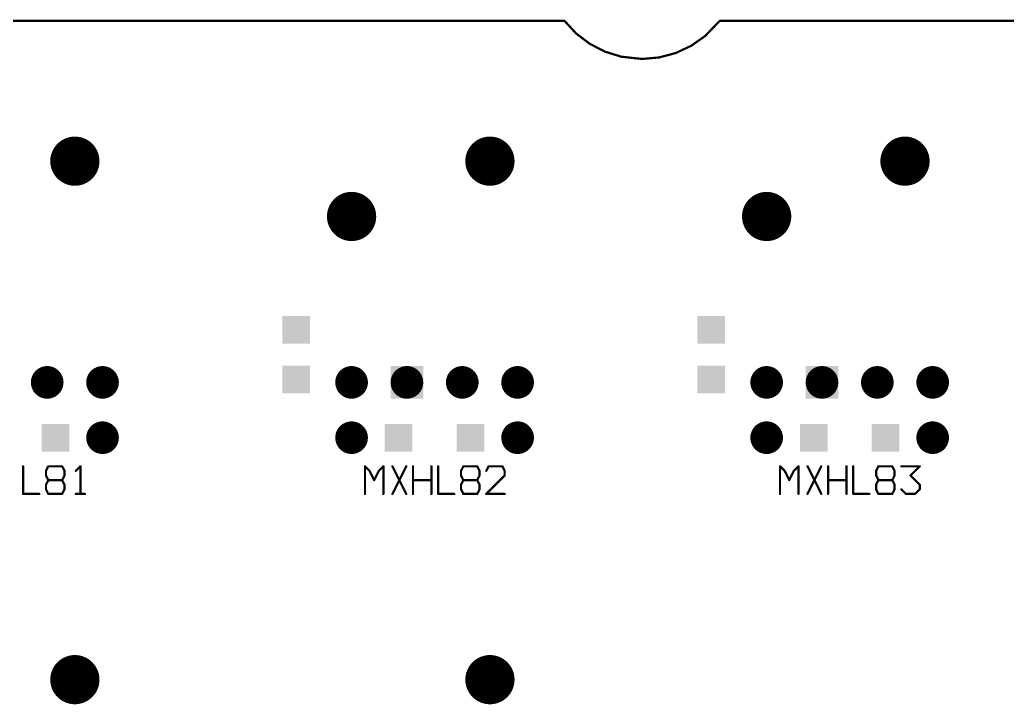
# Model space of a CAD drawing. Header units: millimetres. Extents: x 451 to 799, y 260 to 388.
# Drawn here: x 670.16 to 715.48, y 351.12 to 382.56 of the extents above; entities that cross this region are included whole.
import ezdxf

# ---------------------------------------------------------------- set-up
doc = ezdxf.new("R2010")
doc.units = ezdxf.units.MM
for name, color, linetype in [('3_A_', 4, 'Continuous'), ('4_A_', 54, 'Continuous'), ('5_A_', 7, 'Continuous'), ('8_A_', 3, 'Continuous')]:
    doc.layers.add(name, color=color, linetype=linetype)

# ---------------------------------------------------------------- blocks, each defined once
blk = doc.blocks.new('D24ROUND1_4986X1_4986')
blk.add_lwpolyline([(0.37465, 0, 0.7493, 0.7493, 1), (-0.37465, 0, 0.7493, 0.7493, 1), (0.37465, 0, 0.7493, 0.7493, 0)], format="xyseb")
blk = doc.blocks.new('D25ROUND2_2606X2_2606')
blk.add_lwpolyline([(0.56515, 0, 1.1303, 1.1303, 1), (-0.56515, 0, 1.1303, 1.1303, 1), (0.56515, 0, 1.1303, 1.1303, 0)], format="xyseb")
blk = doc.blocks.new('D16SQUARE1_27X1_27')
blk.add_solid([(-0.635, -0.635), (0.635, -0.635), (-0.635, 0.635), (0.635, 0.635)])
blk = doc.blocks.new('D41SQUARE1_4986X1_4986')
blk.add_solid([(-0.7493, -0.7493), (0.7493, -0.7493), (-0.7493, 0.7493), (0.7493, 0.7493)])

msp = doc.modelspace()

# ---------------------------------------------------------------- linework, layer by layer
at = {"layer": '5_A_'}
for points in [[(670.315, 360.784, 0.102, 0.102, 0), (670.315, 362.054, 0.102, 0.102, 0)], [(671.471, 362.054, 0.102, 0.102, 0), (671.364, 361.843, 0.102, 0.102, 0)], [(671.364, 361.843, 0.102, 0.102, 0), (671.364, 361.633, 0.102, 0.102, 0)], [(671.364, 361.633, 0.102, 0.102, 0), (671.471, 361.419, 0.102, 0.102, 0)], [(672.106, 362.054, 0.102, 0.102, 0), (671.471, 362.054, 0.102, 0.102, 0)], [(672.213, 361.843, 0.102, 0.102, 0), (672.106, 362.054, 0.102, 0.102, 0)], [(672.106, 361.419, 0.102, 0.102, 0), (672.213, 361.633, 0.102, 0.102, 0)], [(672.213, 361.633, 0.102, 0.102, 0), (672.213, 361.843, 0.102, 0.102, 0)], [(672.944, 362.054, 0.102, 0.102, 0), (672.733, 361.843, 0.102, 0.102, 0)], [(672.944, 360.784, 0.102, 0.102, 0), (672.944, 362.054, 0.102, 0.102, 0)], [(686.216, 361.843, 0.102, 0.102, 0), (686.005, 362.054, 0.102, 0.102, 0)], [(686.005, 362.054, 0.102, 0.102, 0), (686.005, 360.784, 0.102, 0.102, 0)], [(686.426, 361.419, 0.102, 0.102, 0), (686.216, 361.843, 0.102, 0.102, 0)], [(686.64, 361.843, 0.102, 0.102, 0), (686.426, 361.419, 0.102, 0.102, 0)], [(686.851, 362.054, 0.102, 0.102, 0), (686.64, 361.843, 0.102, 0.102, 0)], [(686.851, 360.784, 0.102, 0.102, 0), (686.851, 362.054, 0.102, 0.102, 0)], [(687.9, 360.784, 0.102, 0.102, 0), (687.265, 362.054, 0.102, 0.102, 0)], [(687.9, 362.054, 0.102, 0.102, 0), (687.265, 360.784, 0.102, 0.102, 0)], [(688.21, 360.784, 0.102, 0.102, 0), (688.21, 362.054, 0.102, 0.102, 0)], [(689.055, 360.784, 0.102, 0.102, 0), (689.055, 362.054, 0.102, 0.102, 0)], [(689.365, 360.784, 0.102, 0.102, 0), (689.365, 362.054, 0.102, 0.102, 0)], [(690.521, 362.054, 0.102, 0.102, 0), (690.414, 361.843, 0.102, 0.102, 0)], [(690.414, 361.843, 0.102, 0.102, 0), (690.414, 361.633, 0.102, 0.102, 0)], [(690.414, 361.633, 0.102, 0.102, 0), (690.521, 361.419, 0.102, 0.102, 0)], [(691.156, 362.054, 0.102, 0.102, 0), (690.521, 362.054, 0.102, 0.102, 0)], [(691.263, 361.843, 0.102, 0.102, 0), (691.156, 362.054, 0.102, 0.102, 0)], [(691.156, 361.419, 0.102, 0.102, 0), (691.263, 361.633, 0.102, 0.102, 0)], [(691.263, 361.633, 0.102, 0.102, 0), (691.263, 361.843, 0.102, 0.102, 0)], [(691.677, 362.054, 0.102, 0.102, 0), (691.57, 361.843, 0.102, 0.102, 0)], [(691.57, 360.784, 0.102, 0.102, 0), (692.418, 361.633, 0.102, 0.102, 0)], [(692.312, 362.054, 0.102, 0.102, 0), (691.677, 362.054, 0.102, 0.102, 0)], [(692.418, 361.843, 0.102, 0.102, 0), (692.312, 362.054, 0.102, 0.102, 0)], [(692.418, 361.633, 0.102, 0.102, 0), (692.418, 361.843, 0.102, 0.102, 0)], [(705.266, 361.843, 0.102, 0.102, 0), (705.055, 362.054, 0.102, 0.102, 0)], [(705.055, 362.054, 0.102, 0.102, 0), (705.055, 360.784, 0.102, 0.102, 0)], [(705.476, 361.419, 0.102, 0.102, 0), (705.266, 361.843, 0.102, 0.102, 0)], [(705.69, 361.843, 0.102, 0.102, 0), (705.476, 361.419, 0.102, 0.102, 0)], [(705.901, 362.054, 0.102, 0.102, 0), (705.69, 361.843, 0.102, 0.102, 0)], [(705.901, 360.784, 0.102, 0.102, 0), (705.901, 362.054, 0.102, 0.102, 0)], [(706.95, 360.784, 0.102, 0.102, 0), (706.315, 362.054, 0.102, 0.102, 0)], [(706.95, 362.054, 0.102, 0.102, 0), (706.315, 360.784, 0.102, 0.102, 0)], [(707.26, 360.784, 0.102, 0.102, 0), (707.26, 362.054, 0.102, 0.102, 0)], [(708.105, 360.784, 0.102, 0.102, 0), (708.105, 362.054, 0.102, 0.102, 0)], [(708.415, 360.784, 0.102, 0.102, 0), (708.415, 362.054, 0.102, 0.102, 0)], [(709.571, 362.054, 0.102, 0.102, 0), (709.464, 361.843, 0.102, 0.102, 0)], [(709.464, 361.843, 0.102, 0.102, 0), (709.464, 361.633, 0.102, 0.102, 0)], [(709.464, 361.633, 0.102, 0.102, 0), (709.571, 361.419, 0.102, 0.102, 0)], [(710.206, 362.054, 0.102, 0.102, 0), (709.571, 362.054, 0.102, 0.102, 0)], [(710.313, 361.843, 0.102, 0.102, 0), (710.206, 362.054, 0.102, 0.102, 0)], [(710.206, 361.419, 0.102, 0.102, 0), (710.313, 361.633, 0.102, 0.102, 0)], [(710.313, 361.633, 0.102, 0.102, 0), (710.313, 361.843, 0.102, 0.102, 0)], [(711.468, 362.054, 0.102, 0.102, 0), (710.62, 362.054, 0.102, 0.102, 0)], [(711.044, 361.633, 0.102, 0.102, 0), (711.468, 362.054, 0.102, 0.102, 0)], [(711.468, 361.208, 0.102, 0.102, 0), (711.044, 361.633, 0.102, 0.102, 0)], [(671.364, 361.208, 0.102, 0.102, 0), (671.471, 361.419, 0.102, 0.102, 0)], [(671.364, 360.998, 0.102, 0.102, 0), (671.364, 361.208, 0.102, 0.102, 0)], [(671.471, 361.419, 0.102, 0.102, 0), (672.106, 361.419, 0.102, 0.102, 0)], [(672.106, 361.419, 0.102, 0.102, 0), (672.213, 361.208, 0.102, 0.102, 0)], [(672.213, 361.208, 0.102, 0.102, 0), (672.213, 360.998, 0.102, 0.102, 0)], [(689.055, 361.419, 0.102, 0.102, 0), (688.21, 361.419, 0.102, 0.102, 0)], [(690.414, 361.208, 0.102, 0.102, 0), (690.521, 361.419, 0.102, 0.102, 0)], [(690.414, 360.998, 0.102, 0.102, 0), (690.414, 361.208, 0.102, 0.102, 0)], [(690.521, 361.419, 0.102, 0.102, 0), (691.156, 361.419, 0.102, 0.102, 0)], [(691.156, 361.419, 0.102, 0.102, 0), (691.263, 361.208, 0.102, 0.102, 0)], [(691.263, 361.208, 0.102, 0.102, 0), (691.263, 360.998, 0.102, 0.102, 0)], [(708.105, 361.419, 0.102, 0.102, 0), (707.26, 361.419, 0.102, 0.102, 0)], [(709.464, 361.208, 0.102, 0.102, 0), (709.571, 361.419, 0.102, 0.102, 0)], [(709.464, 360.998, 0.102, 0.102, 0), (709.464, 361.208, 0.102, 0.102, 0)], [(709.571, 361.419, 0.102, 0.102, 0), (710.206, 361.419, 0.102, 0.102, 0)], [(710.206, 361.419, 0.102, 0.102, 0), (710.313, 361.208, 0.102, 0.102, 0)], [(710.313, 361.208, 0.102, 0.102, 0), (710.313, 360.998, 0.102, 0.102, 0)], [(711.468, 360.998, 0.102, 0.102, 0), (711.468, 361.208, 0.102, 0.102, 0)], [(671.057, 360.784, 0.102, 0.102, 0), (670.315, 360.784, 0.102, 0.102, 0)], [(671.471, 360.784, 0.102, 0.102, 0), (671.364, 360.998, 0.102, 0.102, 0)], [(672.106, 360.784, 0.102, 0.102, 0), (671.471, 360.784, 0.102, 0.102, 0)], [(672.213, 360.998, 0.102, 0.102, 0), (672.106, 360.784, 0.102, 0.102, 0)], [(673.155, 360.784, 0.102, 0.102, 0), (672.733, 360.784, 0.102, 0.102, 0)], [(690.107, 360.784, 0.102, 0.102, 0), (689.365, 360.784, 0.102, 0.102, 0)], [(690.521, 360.784, 0.102, 0.102, 0), (690.414, 360.998, 0.102, 0.102, 0)], [(691.156, 360.784, 0.102, 0.102, 0), (690.521, 360.784, 0.102, 0.102, 0)], [(691.263, 360.998, 0.102, 0.102, 0), (691.156, 360.784, 0.102, 0.102, 0)], [(692.418, 360.784, 0.102, 0.102, 0), (691.57, 360.784, 0.102, 0.102, 0)], [(709.157, 360.784, 0.102, 0.102, 0), (708.415, 360.784, 0.102, 0.102, 0)], [(709.571, 360.784, 0.102, 0.102, 0), (709.464, 360.998, 0.102, 0.102, 0)], [(710.206, 360.784, 0.102, 0.102, 0), (709.571, 360.784, 0.102, 0.102, 0)], [(710.313, 360.998, 0.102, 0.102, 0), (710.206, 360.784, 0.102, 0.102, 0)], [(710.62, 360.998, 0.102, 0.102, 0), (710.833, 360.784, 0.102, 0.102, 0)], [(710.833, 360.784, 0.102, 0.102, 0), (711.255, 360.784, 0.102, 0.102, 0)], [(711.255, 360.784, 0.102, 0.102, 0), (711.468, 360.998, 0.102, 0.102, 0)]]:
    msp.add_lwpolyline(points, format="xyseb", dxfattribs=at)
for points in [[(670.29, 362.054, 0.0508, 0.0508, 1), (670.341, 362.054, 0.0508, 0.0508, 1), (670.29, 362.054, 0.0508, 0.0508, 0)], [(670.29, 362.054, 0.0508, 0.0508, 1), (670.341, 362.054, 0.0508, 0.0508, 1), (670.29, 362.054, 0.0508, 0.0508, 0)], [(671.339, 361.843, 0.0508, 0.0508, 1), (671.39, 361.843, 0.0508, 0.0508, 1), (671.339, 361.843, 0.0508, 0.0508, 0)], [(671.339, 361.843, 0.0508, 0.0508, 1), (671.39, 361.843, 0.0508, 0.0508, 1), (671.339, 361.843, 0.0508, 0.0508, 0)], [(671.339, 361.843, 0.0508, 0.0508, 1), (671.39, 361.843, 0.0508, 0.0508, 1), (671.339, 361.843, 0.0508, 0.0508, 0)], [(671.339, 361.633, 0.0508, 0.0508, 1), (671.39, 361.633, 0.0508, 0.0508, 1), (671.339, 361.633, 0.0508, 0.0508, 0)], [(671.339, 361.633, 0.0508, 0.0508, 1), (671.39, 361.633, 0.0508, 0.0508, 1), (671.339, 361.633, 0.0508, 0.0508, 0)], [(671.339, 361.633, 0.0508, 0.0508, 1), (671.39, 361.633, 0.0508, 0.0508, 1), (671.339, 361.633, 0.0508, 0.0508, 0)], [(671.446, 362.054, 0.0508, 0.0508, 1), (671.496, 362.054, 0.0508, 0.0508, 1), (671.446, 362.054, 0.0508, 0.0508, 0)], [(671.446, 362.054, 0.0508, 0.0508, 1), (671.496, 362.054, 0.0508, 0.0508, 1), (671.446, 362.054, 0.0508, 0.0508, 0)], [(671.446, 362.054, 0.0508, 0.0508, 1), (671.496, 362.054, 0.0508, 0.0508, 1), (671.446, 362.054, 0.0508, 0.0508, 0)], [(672.081, 362.054, 0.0508, 0.0508, 1), (672.131, 362.054, 0.0508, 0.0508, 1), (672.081, 362.054, 0.0508, 0.0508, 0)], [(672.081, 362.054, 0.0508, 0.0508, 1), (672.131, 362.054, 0.0508, 0.0508, 1), (672.081, 362.054, 0.0508, 0.0508, 0)], [(672.081, 362.054, 0.0508, 0.0508, 1), (672.131, 362.054, 0.0508, 0.0508, 1), (672.081, 362.054, 0.0508, 0.0508, 0)], [(672.187, 361.843, 0.0508, 0.0508, 1), (672.238, 361.843, 0.0508, 0.0508, 1), (672.187, 361.843, 0.0508, 0.0508, 0)], [(672.187, 361.843, 0.0508, 0.0508, 1), (672.238, 361.843, 0.0508, 0.0508, 1), (672.187, 361.843, 0.0508, 0.0508, 0)], [(672.187, 361.843, 0.0508, 0.0508, 1), (672.238, 361.843, 0.0508, 0.0508, 1), (672.187, 361.843, 0.0508, 0.0508, 0)], [(672.187, 361.633, 0.0508, 0.0508, 1), (672.238, 361.633, 0.0508, 0.0508, 1), (672.187, 361.633, 0.0508, 0.0508, 0)], [(672.187, 361.633, 0.0508, 0.0508, 1), (672.238, 361.633, 0.0508, 0.0508, 1), (672.187, 361.633, 0.0508, 0.0508, 0)], [(672.187, 361.633, 0.0508, 0.0508, 1), (672.238, 361.633, 0.0508, 0.0508, 1), (672.187, 361.633, 0.0508, 0.0508, 0)], [(672.708, 361.843, 0.0508, 0.0508, 1), (672.759, 361.843, 0.0508, 0.0508, 1), (672.708, 361.843, 0.0508, 0.0508, 0)], [(672.708, 361.843, 0.0508, 0.0508, 1), (672.759, 361.843, 0.0508, 0.0508, 1), (672.708, 361.843, 0.0508, 0.0508, 0)], [(672.919, 362.054, 0.0508, 0.0508, 1), (672.97, 362.054, 0.0508, 0.0508, 1), (672.919, 362.054, 0.0508, 0.0508, 0)], [(672.919, 362.054, 0.0508, 0.0508, 1), (672.97, 362.054, 0.0508, 0.0508, 1), (672.919, 362.054, 0.0508, 0.0508, 0)], [(672.919, 362.054, 0.0508, 0.0508, 1), (672.97, 362.054, 0.0508, 0.0508, 1), (672.919, 362.054, 0.0508, 0.0508, 0)], [(685.979, 362.054, 0.0508, 0.0508, 1), (686.03, 362.054, 0.0508, 0.0508, 1), (685.979, 362.054, 0.0508, 0.0508, 0)], [(685.979, 362.054, 0.0508, 0.0508, 1), (686.03, 362.054, 0.0508, 0.0508, 1), (685.979, 362.054, 0.0508, 0.0508, 0)], [(685.979, 362.054, 0.0508, 0.0508, 1), (686.03, 362.054, 0.0508, 0.0508, 1), (685.979, 362.054, 0.0508, 0.0508, 0)], [(686.19, 361.843, 0.0508, 0.0508, 1), (686.241, 361.843, 0.0508, 0.0508, 1), (686.19, 361.843, 0.0508, 0.0508, 0)], [(686.19, 361.843, 0.0508, 0.0508, 1), (686.241, 361.843, 0.0508, 0.0508, 1), (686.19, 361.843, 0.0508, 0.0508, 0)], [(686.19, 361.843, 0.0508, 0.0508, 1), (686.241, 361.843, 0.0508, 0.0508, 1), (686.19, 361.843, 0.0508, 0.0508, 0)], [(686.614, 361.843, 0.0508, 0.0508, 1), (686.665, 361.843, 0.0508, 0.0508, 1), (686.614, 361.843, 0.0508, 0.0508, 0)], [(686.614, 361.843, 0.0508, 0.0508, 1), (686.665, 361.843, 0.0508, 0.0508, 1), (686.614, 361.843, 0.0508, 0.0508, 0)], [(686.614, 361.843, 0.0508, 0.0508, 1), (686.665, 361.843, 0.0508, 0.0508, 1), (686.614, 361.843, 0.0508, 0.0508, 0)], [(686.825, 362.054, 0.0508, 0.0508, 1), (686.876, 362.054, 0.0508, 0.0508, 1), (686.825, 362.054, 0.0508, 0.0508, 0)], [(686.825, 362.054, 0.0508, 0.0508, 1), (686.876, 362.054, 0.0508, 0.0508, 1), (686.825, 362.054, 0.0508, 0.0508, 0)], [(686.825, 362.054, 0.0508, 0.0508, 1), (686.876, 362.054, 0.0508, 0.0508, 1), (686.825, 362.054, 0.0508, 0.0508, 0)], [(687.239, 362.054, 0.0508, 0.0508, 1), (687.29, 362.054, 0.0508, 0.0508, 1), (687.239, 362.054, 0.0508, 0.0508, 0)], [(687.239, 362.054, 0.0508, 0.0508, 1), (687.29, 362.054, 0.0508, 0.0508, 1), (687.239, 362.054, 0.0508, 0.0508, 0)], [(687.874, 362.054, 0.0508, 0.0508, 1), (687.925, 362.054, 0.0508, 0.0508, 1), (687.874, 362.054, 0.0508, 0.0508, 0)], [(688.184, 362.054, 0.0508, 0.0508, 1), (688.235, 362.054, 0.0508, 0.0508, 1), (688.184, 362.054, 0.0508, 0.0508, 0)], [(688.184, 362.054, 0.0508, 0.0508, 1), (688.235, 362.054, 0.0508, 0.0508, 1), (688.184, 362.054, 0.0508, 0.0508, 0)], [(689.03, 362.054, 0.0508, 0.0508, 1), (689.081, 362.054, 0.0508, 0.0508, 1), (689.03, 362.054, 0.0508, 0.0508, 0)], [(689.03, 362.054, 0.0508, 0.0508, 1), (689.081, 362.054, 0.0508, 0.0508, 1), (689.03, 362.054, 0.0508, 0.0508, 0)], [(689.34, 362.054, 0.0508, 0.0508, 1), (689.391, 362.054, 0.0508, 0.0508, 1), (689.34, 362.054, 0.0508, 0.0508, 0)], [(689.34, 362.054, 0.0508, 0.0508, 1), (689.391, 362.054, 0.0508, 0.0508, 1), (689.34, 362.054, 0.0508, 0.0508, 0)], [(690.389, 361.843, 0.0508, 0.0508, 1), (690.44, 361.843, 0.0508, 0.0508, 1), (690.389, 361.843, 0.0508, 0.0508, 0)], [(690.389, 361.843, 0.0508, 0.0508, 1), (690.44, 361.843, 0.0508, 0.0508, 1), (690.389, 361.843, 0.0508, 0.0508, 0)], [(690.389, 361.843, 0.0508, 0.0508, 1), (690.44, 361.843, 0.0508, 0.0508, 1), (690.389, 361.843, 0.0508, 0.0508, 0)], [(690.389, 361.633, 0.0508, 0.0508, 1), (690.44, 361.633, 0.0508, 0.0508, 1), (690.389, 361.633, 0.0508, 0.0508, 0)], [(690.389, 361.633, 0.0508, 0.0508, 1), (690.44, 361.633, 0.0508, 0.0508, 1), (690.389, 361.633, 0.0508, 0.0508, 0)], [(690.389, 361.633, 0.0508, 0.0508, 1), (690.44, 361.633, 0.0508, 0.0508, 1), (690.389, 361.633, 0.0508, 0.0508, 0)], [(690.496, 362.054, 0.0508, 0.0508, 1), (690.546, 362.054, 0.0508, 0.0508, 1), (690.496, 362.054, 0.0508, 0.0508, 0)], [(690.496, 362.054, 0.0508, 0.0508, 1), (690.546, 362.054, 0.0508, 0.0508, 1), (690.496, 362.054, 0.0508, 0.0508, 0)], [(690.496, 362.054, 0.0508, 0.0508, 1), (690.546, 362.054, 0.0508, 0.0508, 1), (690.496, 362.054, 0.0508, 0.0508, 0)], [(691.131, 362.054, 0.0508, 0.0508, 1), (691.181, 362.054, 0.0508, 0.0508, 1), (691.131, 362.054, 0.0508, 0.0508, 0)], [(691.131, 362.054, 0.0508, 0.0508, 1), (691.181, 362.054, 0.0508, 0.0508, 1), (691.131, 362.054, 0.0508, 0.0508, 0)], [(691.131, 362.054, 0.0508, 0.0508, 1), (691.181, 362.054, 0.0508, 0.0508, 1), (691.131, 362.054, 0.0508, 0.0508, 0)], [(691.237, 361.843, 0.0508, 0.0508, 1), (691.288, 361.843, 0.0508, 0.0508, 1), (691.237, 361.843, 0.0508, 0.0508, 0)], [(691.237, 361.843, 0.0508, 0.0508, 1), (691.288, 361.843, 0.0508, 0.0508, 1), (691.237, 361.843, 0.0508, 0.0508, 0)], [(691.237, 361.843, 0.0508, 0.0508, 1), (691.288, 361.843, 0.0508, 0.0508, 1), (691.237, 361.843, 0.0508, 0.0508, 0)], [(691.237, 361.633, 0.0508, 0.0508, 1), (691.288, 361.633, 0.0508, 0.0508, 1), (691.237, 361.633, 0.0508, 0.0508, 0)], [(691.237, 361.633, 0.0508, 0.0508, 1), (691.288, 361.633, 0.0508, 0.0508, 1), (691.237, 361.633, 0.0508, 0.0508, 0)], [(691.237, 361.633, 0.0508, 0.0508, 1), (691.288, 361.633, 0.0508, 0.0508, 1), (691.237, 361.633, 0.0508, 0.0508, 0)], [(691.545, 361.843, 0.0508, 0.0508, 1), (691.595, 361.843, 0.0508, 0.0508, 1), (691.545, 361.843, 0.0508, 0.0508, 0)], [(691.545, 361.843, 0.0508, 0.0508, 1), (691.595, 361.843, 0.0508, 0.0508, 1), (691.545, 361.843, 0.0508, 0.0508, 0)], [(691.651, 362.054, 0.0508, 0.0508, 1), (691.702, 362.054, 0.0508, 0.0508, 1), (691.651, 362.054, 0.0508, 0.0508, 0)], [(691.651, 362.054, 0.0508, 0.0508, 1), (691.702, 362.054, 0.0508, 0.0508, 1), (691.651, 362.054, 0.0508, 0.0508, 0)], [(691.651, 362.054, 0.0508, 0.0508, 1), (691.702, 362.054, 0.0508, 0.0508, 1), (691.651, 362.054, 0.0508, 0.0508, 0)], [(692.286, 362.054, 0.0508, 0.0508, 1), (692.337, 362.054, 0.0508, 0.0508, 1), (692.286, 362.054, 0.0508, 0.0508, 0)], [(692.286, 362.054, 0.0508, 0.0508, 1), (692.337, 362.054, 0.0508, 0.0508, 1), (692.286, 362.054, 0.0508, 0.0508, 0)], [(692.286, 362.054, 0.0508, 0.0508, 1), (692.337, 362.054, 0.0508, 0.0508, 1), (692.286, 362.054, 0.0508, 0.0508, 0)], [(692.393, 361.843, 0.0508, 0.0508, 1), (692.444, 361.843, 0.0508, 0.0508, 1), (692.393, 361.843, 0.0508, 0.0508, 0)], [(692.393, 361.843, 0.0508, 0.0508, 1), (692.444, 361.843, 0.0508, 0.0508, 1), (692.393, 361.843, 0.0508, 0.0508, 0)], [(692.393, 361.843, 0.0508, 0.0508, 1), (692.444, 361.843, 0.0508, 0.0508, 1), (692.393, 361.843, 0.0508, 0.0508, 0)], [(692.393, 361.633, 0.0508, 0.0508, 1), (692.444, 361.633, 0.0508, 0.0508, 1), (692.393, 361.633, 0.0508, 0.0508, 0)], [(692.393, 361.633, 0.0508, 0.0508, 1), (692.444, 361.633, 0.0508, 0.0508, 1), (692.393, 361.633, 0.0508, 0.0508, 0)], [(692.393, 361.633, 0.0508, 0.0508, 1), (692.444, 361.633, 0.0508, 0.0508, 1), (692.393, 361.633, 0.0508, 0.0508, 0)], [(705.029, 362.054, 0.0508, 0.0508, 1), (705.08, 362.054, 0.0508, 0.0508, 1), (705.029, 362.054, 0.0508, 0.0508, 0)], [(705.029, 362.054, 0.0508, 0.0508, 1), (705.08, 362.054, 0.0508, 0.0508, 1), (705.029, 362.054, 0.0508, 0.0508, 0)], [(705.029, 362.054, 0.0508, 0.0508, 1), (705.08, 362.054, 0.0508, 0.0508, 1), (705.029, 362.054, 0.0508, 0.0508, 0)], [(705.24, 361.843, 0.0508, 0.0508, 1), (705.291, 361.843, 0.0508, 0.0508, 1), (705.24, 361.843, 0.0508, 0.0508, 0)], [(705.24, 361.843, 0.0508, 0.0508, 1), (705.291, 361.843, 0.0508, 0.0508, 1), (705.24, 361.843, 0.0508, 0.0508, 0)], [(705.24, 361.843, 0.0508, 0.0508, 1), (705.291, 361.843, 0.0508, 0.0508, 1), (705.24, 361.843, 0.0508, 0.0508, 0)], [(705.664, 361.843, 0.0508, 0.0508, 1), (705.715, 361.843, 0.0508, 0.0508, 1), (705.664, 361.843, 0.0508, 0.0508, 0)], [(705.664, 361.843, 0.0508, 0.0508, 1), (705.715, 361.843, 0.0508, 0.0508, 1), (705.664, 361.843, 0.0508, 0.0508, 0)], [(705.664, 361.843, 0.0508, 0.0508, 1), (705.715, 361.843, 0.0508, 0.0508, 1), (705.664, 361.843, 0.0508, 0.0508, 0)], [(705.875, 362.054, 0.0508, 0.0508, 1), (705.926, 362.054, 0.0508, 0.0508, 1), (705.875, 362.054, 0.0508, 0.0508, 0)], [(705.875, 362.054, 0.0508, 0.0508, 1), (705.926, 362.054, 0.0508, 0.0508, 1), (705.875, 362.054, 0.0508, 0.0508, 0)], [(705.875, 362.054, 0.0508, 0.0508, 1), (705.926, 362.054, 0.0508, 0.0508, 1), (705.875, 362.054, 0.0508, 0.0508, 0)], [(706.289, 362.054, 0.0508, 0.0508, 1), (706.34, 362.054, 0.0508, 0.0508, 1), (706.289, 362.054, 0.0508, 0.0508, 0)], [(706.289, 362.054, 0.0508, 0.0508, 1), (706.34, 362.054, 0.0508, 0.0508, 1), (706.289, 362.054, 0.0508, 0.0508, 0)], [(706.924, 362.054, 0.0508, 0.0508, 1), (706.975, 362.054, 0.0508, 0.0508, 1), (706.924, 362.054, 0.0508, 0.0508, 0)], [(707.234, 362.054, 0.0508, 0.0508, 1), (707.285, 362.054, 0.0508, 0.0508, 1), (707.234, 362.054, 0.0508, 0.0508, 0)], [(707.234, 362.054, 0.0508, 0.0508, 1), (707.285, 362.054, 0.0508, 0.0508, 1), (707.234, 362.054, 0.0508, 0.0508, 0)], [(708.08, 362.054, 0.0508, 0.0508, 1), (708.131, 362.054, 0.0508, 0.0508, 1), (708.08, 362.054, 0.0508, 0.0508, 0)], [(708.08, 362.054, 0.0508, 0.0508, 1), (708.131, 362.054, 0.0508, 0.0508, 1), (708.08, 362.054, 0.0508, 0.0508, 0)], [(708.39, 362.054, 0.0508, 0.0508, 1), (708.441, 362.054, 0.0508, 0.0508, 1), (708.39, 362.054, 0.0508, 0.0508, 0)], [(708.39, 362.054, 0.0508, 0.0508, 1), (708.441, 362.054, 0.0508, 0.0508, 1), (708.39, 362.054, 0.0508, 0.0508, 0)], [(709.439, 361.843, 0.0508, 0.0508, 1), (709.49, 361.843, 0.0508, 0.0508, 1), (709.439, 361.843, 0.0508, 0.0508, 0)], [(709.439, 361.843, 0.0508, 0.0508, 1), (709.49, 361.843, 0.0508, 0.0508, 1), (709.439, 361.843, 0.0508, 0.0508, 0)], [(709.439, 361.843, 0.0508, 0.0508, 1), (709.49, 361.843, 0.0508, 0.0508, 1), (709.439, 361.843, 0.0508, 0.0508, 0)], [(709.439, 361.633, 0.0508, 0.0508, 1), (709.49, 361.633, 0.0508, 0.0508, 1), (709.439, 361.633, 0.0508, 0.0508, 0)], [(709.439, 361.633, 0.0508, 0.0508, 1), (709.49, 361.633, 0.0508, 0.0508, 1), (709.439, 361.633, 0.0508, 0.0508, 0)], [(709.439, 361.633, 0.0508, 0.0508, 1), (709.49, 361.633, 0.0508, 0.0508, 1), (709.439, 361.633, 0.0508, 0.0508, 0)], [(709.546, 362.054, 0.0508, 0.0508, 1), (709.596, 362.054, 0.0508, 0.0508, 1), (709.546, 362.054, 0.0508, 0.0508, 0)], [(709.546, 362.054, 0.0508, 0.0508, 1), (709.596, 362.054, 0.0508, 0.0508, 1), (709.546, 362.054, 0.0508, 0.0508, 0)], [(709.546, 362.054, 0.0508, 0.0508, 1), (709.596, 362.054, 0.0508, 0.0508, 1), (709.546, 362.054, 0.0508, 0.0508, 0)], [(710.181, 362.054, 0.0508, 0.0508, 1), (710.231, 362.054, 0.0508, 0.0508, 1), (710.181, 362.054, 0.0508, 0.0508, 0)], [(710.181, 362.054, 0.0508, 0.0508, 1), (710.231, 362.054, 0.0508, 0.0508, 1), (710.181, 362.054, 0.0508, 0.0508, 0)], [(710.181, 362.054, 0.0508, 0.0508, 1), (710.231, 362.054, 0.0508, 0.0508, 1), (710.181, 362.054, 0.0508, 0.0508, 0)], [(710.287, 361.843, 0.0508, 0.0508, 1), (710.338, 361.843, 0.0508, 0.0508, 1), (710.287, 361.843, 0.0508, 0.0508, 0)], [(710.287, 361.843, 0.0508, 0.0508, 1), (710.338, 361.843, 0.0508, 0.0508, 1), (710.287, 361.843, 0.0508, 0.0508, 0)], [(710.287, 361.843, 0.0508, 0.0508, 1), (710.338, 361.843, 0.0508, 0.0508, 1), (710.287, 361.843, 0.0508, 0.0508, 0)], [(710.287, 361.633, 0.0508, 0.0508, 1), (710.338, 361.633, 0.0508, 0.0508, 1), (710.287, 361.633, 0.0508, 0.0508, 0)], [(710.287, 361.633, 0.0508, 0.0508, 1), (710.338, 361.633, 0.0508, 0.0508, 1), (710.287, 361.633, 0.0508, 0.0508, 0)], [(710.287, 361.633, 0.0508, 0.0508, 1), (710.338, 361.633, 0.0508, 0.0508, 1), (710.287, 361.633, 0.0508, 0.0508, 0)], [(710.595, 362.054, 0.0508, 0.0508, 1), (710.645, 362.054, 0.0508, 0.0508, 1), (710.595, 362.054, 0.0508, 0.0508, 0)], [(710.595, 362.054, 0.0508, 0.0508, 1), (710.645, 362.054, 0.0508, 0.0508, 1), (710.595, 362.054, 0.0508, 0.0508, 0)], [(711.019, 361.633, 0.0508, 0.0508, 1), (711.07, 361.633, 0.0508, 0.0508, 1), (711.019, 361.633, 0.0508, 0.0508, 0)], [(711.019, 361.633, 0.0508, 0.0508, 1), (711.07, 361.633, 0.0508, 0.0508, 1), (711.019, 361.633, 0.0508, 0.0508, 0)], [(711.019, 361.633, 0.0508, 0.0508, 1), (711.07, 361.633, 0.0508, 0.0508, 1), (711.019, 361.633, 0.0508, 0.0508, 0)], [(711.443, 362.054, 0.0508, 0.0508, 1), (711.494, 362.054, 0.0508, 0.0508, 1), (711.443, 362.054, 0.0508, 0.0508, 0)], [(711.443, 362.054, 0.0508, 0.0508, 1), (711.494, 362.054, 0.0508, 0.0508, 1), (711.443, 362.054, 0.0508, 0.0508, 0)], [(711.443, 362.054, 0.0508, 0.0508, 1), (711.494, 362.054, 0.0508, 0.0508, 1), (711.443, 362.054, 0.0508, 0.0508, 0)], [(671.339, 361.208, 0.0508, 0.0508, 1), (671.39, 361.208, 0.0508, 0.0508, 1), (671.339, 361.208, 0.0508, 0.0508, 0)], [(671.339, 361.208, 0.0508, 0.0508, 1), (671.39, 361.208, 0.0508, 0.0508, 1), (671.339, 361.208, 0.0508, 0.0508, 0)], [(671.339, 361.208, 0.0508, 0.0508, 1), (671.39, 361.208, 0.0508, 0.0508, 1), (671.339, 361.208, 0.0508, 0.0508, 0)], [(671.446, 361.419, 0.0508, 0.0508, 1), (671.496, 361.419, 0.0508, 0.0508, 1), (671.446, 361.419, 0.0508, 0.0508, 0)], [(671.446, 361.419, 0.0508, 0.0508, 1), (671.496, 361.419, 0.0508, 0.0508, 1), (671.446, 361.419, 0.0508, 0.0508, 0)], [(671.446, 361.419, 0.0508, 0.0508, 1), (671.496, 361.419, 0.0508, 0.0508, 1), (671.446, 361.419, 0.0508, 0.0508, 0)], [(671.446, 361.419, 0.0508, 0.0508, 1), (671.496, 361.419, 0.0508, 0.0508, 1), (671.446, 361.419, 0.0508, 0.0508, 0)], [(671.446, 361.419, 0.0508, 0.0508, 1), (671.496, 361.419, 0.0508, 0.0508, 1), (671.446, 361.419, 0.0508, 0.0508, 0)], [(672.081, 361.419, 0.0508, 0.0508, 1), (672.131, 361.419, 0.0508, 0.0508, 1), (672.081, 361.419, 0.0508, 0.0508, 0)], [(672.081, 361.419, 0.0508, 0.0508, 1), (672.131, 361.419, 0.0508, 0.0508, 1), (672.081, 361.419, 0.0508, 0.0508, 0)], [(672.081, 361.419, 0.0508, 0.0508, 1), (672.131, 361.419, 0.0508, 0.0508, 1), (672.081, 361.419, 0.0508, 0.0508, 0)], [(672.081, 361.419, 0.0508, 0.0508, 1), (672.131, 361.419, 0.0508, 0.0508, 1), (672.081, 361.419, 0.0508, 0.0508, 0)], [(672.187, 361.208, 0.0508, 0.0508, 1), (672.238, 361.208, 0.0508, 0.0508, 1), (672.187, 361.208, 0.0508, 0.0508, 0)], [(672.187, 361.208, 0.0508, 0.0508, 1), (672.238, 361.208, 0.0508, 0.0508, 1), (672.187, 361.208, 0.0508, 0.0508, 0)], [(672.187, 361.208, 0.0508, 0.0508, 1), (672.238, 361.208, 0.0508, 0.0508, 1), (672.187, 361.208, 0.0508, 0.0508, 0)], [(686.401, 361.419, 0.0508, 0.0508, 1), (686.452, 361.419, 0.0508, 0.0508, 1), (686.401, 361.419, 0.0508, 0.0508, 0)], [(686.401, 361.419, 0.0508, 0.0508, 1), (686.452, 361.419, 0.0508, 0.0508, 1), (686.401, 361.419, 0.0508, 0.0508, 0)], [(686.401, 361.419, 0.0508, 0.0508, 1), (686.452, 361.419, 0.0508, 0.0508, 1), (686.401, 361.419, 0.0508, 0.0508, 0)], [(688.184, 361.419, 0.0508, 0.0508, 1), (688.235, 361.419, 0.0508, 0.0508, 1), (688.184, 361.419, 0.0508, 0.0508, 0)], [(688.184, 361.419, 0.0508, 0.0508, 1), (688.235, 361.419, 0.0508, 0.0508, 1), (688.184, 361.419, 0.0508, 0.0508, 0)], [(689.03, 361.419, 0.0508, 0.0508, 1), (689.081, 361.419, 0.0508, 0.0508, 1), (689.03, 361.419, 0.0508, 0.0508, 0)], [(690.389, 361.208, 0.0508, 0.0508, 1), (690.44, 361.208, 0.0508, 0.0508, 1), (690.389, 361.208, 0.0508, 0.0508, 0)], [(690.389, 361.208, 0.0508, 0.0508, 1), (690.44, 361.208, 0.0508, 0.0508, 1), (690.389, 361.208, 0.0508, 0.0508, 0)], [(690.389, 361.208, 0.0508, 0.0508, 1), (690.44, 361.208, 0.0508, 0.0508, 1), (690.389, 361.208, 0.0508, 0.0508, 0)], [(690.496, 361.419, 0.0508, 0.0508, 1), (690.546, 361.419, 0.0508, 0.0508, 1), (690.496, 361.419, 0.0508, 0.0508, 0)], [(690.496, 361.419, 0.0508, 0.0508, 1), (690.546, 361.419, 0.0508, 0.0508, 1), (690.496, 361.419, 0.0508, 0.0508, 0)], [(690.496, 361.419, 0.0508, 0.0508, 1), (690.546, 361.419, 0.0508, 0.0508, 1), (690.496, 361.419, 0.0508, 0.0508, 0)], [(690.496, 361.419, 0.0508, 0.0508, 1), (690.546, 361.419, 0.0508, 0.0508, 1), (690.496, 361.419, 0.0508, 0.0508, 0)], [(690.496, 361.419, 0.0508, 0.0508, 1), (690.546, 361.419, 0.0508, 0.0508, 1), (690.496, 361.419, 0.0508, 0.0508, 0)], [(691.131, 361.419, 0.0508, 0.0508, 1), (691.181, 361.419, 0.0508, 0.0508, 1), (691.131, 361.419, 0.0508, 0.0508, 0)], [(691.131, 361.419, 0.0508, 0.0508, 1), (691.181, 361.419, 0.0508, 0.0508, 1), (691.131, 361.419, 0.0508, 0.0508, 0)], [(691.131, 361.419, 0.0508, 0.0508, 1), (691.181, 361.419, 0.0508, 0.0508, 1), (691.131, 361.419, 0.0508, 0.0508, 0)], [(691.131, 361.419, 0.0508, 0.0508, 1), (691.181, 361.419, 0.0508, 0.0508, 1), (691.131, 361.419, 0.0508, 0.0508, 0)], [(691.237, 361.208, 0.0508, 0.0508, 1), (691.288, 361.208, 0.0508, 0.0508, 1), (691.237, 361.208, 0.0508, 0.0508, 0)], [(691.237, 361.208, 0.0508, 0.0508, 1), (691.288, 361.208, 0.0508, 0.0508, 1), (691.237, 361.208, 0.0508, 0.0508, 0)], [(691.237, 361.208, 0.0508, 0.0508, 1), (691.288, 361.208, 0.0508, 0.0508, 1), (691.237, 361.208, 0.0508, 0.0508, 0)], [(705.451, 361.419, 0.0508, 0.0508, 1), (705.502, 361.419, 0.0508, 0.0508, 1), (705.451, 361.419, 0.0508, 0.0508, 0)], [(705.451, 361.419, 0.0508, 0.0508, 1), (705.502, 361.419, 0.0508, 0.0508, 1), (705.451, 361.419, 0.0508, 0.0508, 0)], [(705.451, 361.419, 0.0508, 0.0508, 1), (705.502, 361.419, 0.0508, 0.0508, 1), (705.451, 361.419, 0.0508, 0.0508, 0)], [(707.234, 361.419, 0.0508, 0.0508, 1), (707.285, 361.419, 0.0508, 0.0508, 1), (707.234, 361.419, 0.0508, 0.0508, 0)], [(707.234, 361.419, 0.0508, 0.0508, 1), (707.285, 361.419, 0.0508, 0.0508, 1), (707.234, 361.419, 0.0508, 0.0508, 0)], [(708.08, 361.419, 0.0508, 0.0508, 1), (708.131, 361.419, 0.0508, 0.0508, 1), (708.08, 361.419, 0.0508, 0.0508, 0)], [(709.439, 361.208, 0.0508, 0.0508, 1), (709.49, 361.208, 0.0508, 0.0508, 1), (709.439, 361.208, 0.0508, 0.0508, 0)], [(709.439, 361.208, 0.0508, 0.0508, 1), (709.49, 361.208, 0.0508, 0.0508, 1), (709.439, 361.208, 0.0508, 0.0508, 0)], [(709.439, 361.208, 0.0508, 0.0508, 1), (709.49, 361.208, 0.0508, 0.0508, 1), (709.439, 361.208, 0.0508, 0.0508, 0)], [(709.546, 361.419, 0.0508, 0.0508, 1), (709.596, 361.419, 0.0508, 0.0508, 1), (709.546, 361.419, 0.0508, 0.0508, 0)], [(709.546, 361.419, 0.0508, 0.0508, 1), (709.596, 361.419, 0.0508, 0.0508, 1), (709.546, 361.419, 0.0508, 0.0508, 0)], [(709.546, 361.419, 0.0508, 0.0508, 1), (709.596, 361.419, 0.0508, 0.0508, 1), (709.546, 361.419, 0.0508, 0.0508, 0)], [(709.546, 361.419, 0.0508, 0.0508, 1), (709.596, 361.419, 0.0508, 0.0508, 1), (709.546, 361.419, 0.0508, 0.0508, 0)], [(709.546, 361.419, 0.0508, 0.0508, 1), (709.596, 361.419, 0.0508, 0.0508, 1), (709.546, 361.419, 0.0508, 0.0508, 0)], [(710.181, 361.419, 0.0508, 0.0508, 1), (710.231, 361.419, 0.0508, 0.0508, 1), (710.181, 361.419, 0.0508, 0.0508, 0)], [(710.181, 361.419, 0.0508, 0.0508, 1), (710.231, 361.419, 0.0508, 0.0508, 1), (710.181, 361.419, 0.0508, 0.0508, 0)], [(710.181, 361.419, 0.0508, 0.0508, 1), (710.231, 361.419, 0.0508, 0.0508, 1), (710.181, 361.419, 0.0508, 0.0508, 0)], [(710.181, 361.419, 0.0508, 0.0508, 1), (710.231, 361.419, 0.0508, 0.0508, 1), (710.181, 361.419, 0.0508, 0.0508, 0)], [(710.287, 361.208, 0.0508, 0.0508, 1), (710.338, 361.208, 0.0508, 0.0508, 1), (710.287, 361.208, 0.0508, 0.0508, 0)], [(710.287, 361.208, 0.0508, 0.0508, 1), (710.338, 361.208, 0.0508, 0.0508, 1), (710.287, 361.208, 0.0508, 0.0508, 0)], [(710.287, 361.208, 0.0508, 0.0508, 1), (710.338, 361.208, 0.0508, 0.0508, 1), (710.287, 361.208, 0.0508, 0.0508, 0)], [(711.443, 361.208, 0.0508, 0.0508, 1), (711.494, 361.208, 0.0508, 0.0508, 1), (711.443, 361.208, 0.0508, 0.0508, 0)], [(711.443, 361.208, 0.0508, 0.0508, 1), (711.494, 361.208, 0.0508, 0.0508, 1), (711.443, 361.208, 0.0508, 0.0508, 0)], [(711.443, 361.208, 0.0508, 0.0508, 1), (711.494, 361.208, 0.0508, 0.0508, 1), (711.443, 361.208, 0.0508, 0.0508, 0)], [(670.29, 360.784, 0.0508, 0.0508, 1), (670.341, 360.784, 0.0508, 0.0508, 1), (670.29, 360.784, 0.0508, 0.0508, 0)], [(670.29, 360.784, 0.0508, 0.0508, 1), (670.341, 360.784, 0.0508, 0.0508, 1), (670.29, 360.784, 0.0508, 0.0508, 0)], [(670.29, 360.784, 0.0508, 0.0508, 1), (670.341, 360.784, 0.0508, 0.0508, 1), (670.29, 360.784, 0.0508, 0.0508, 0)], [(671.032, 360.784, 0.0508, 0.0508, 1), (671.082, 360.784, 0.0508, 0.0508, 1), (671.032, 360.784, 0.0508, 0.0508, 0)], [(671.339, 360.998, 0.0508, 0.0508, 1), (671.39, 360.998, 0.0508, 0.0508, 1), (671.339, 360.998, 0.0508, 0.0508, 0)], [(671.339, 360.998, 0.0508, 0.0508, 1), (671.39, 360.998, 0.0508, 0.0508, 1), (671.339, 360.998, 0.0508, 0.0508, 0)], [(671.339, 360.998, 0.0508, 0.0508, 1), (671.39, 360.998, 0.0508, 0.0508, 1), (671.339, 360.998, 0.0508, 0.0508, 0)], [(671.446, 360.784, 0.0508, 0.0508, 1), (671.496, 360.784, 0.0508, 0.0508, 1), (671.446, 360.784, 0.0508, 0.0508, 0)], [(671.446, 360.784, 0.0508, 0.0508, 1), (671.496, 360.784, 0.0508, 0.0508, 1), (671.446, 360.784, 0.0508, 0.0508, 0)], [(671.446, 360.784, 0.0508, 0.0508, 1), (671.496, 360.784, 0.0508, 0.0508, 1), (671.446, 360.784, 0.0508, 0.0508, 0)], [(672.081, 360.784, 0.0508, 0.0508, 1), (672.131, 360.784, 0.0508, 0.0508, 1), (672.081, 360.784, 0.0508, 0.0508, 0)], [(672.081, 360.784, 0.0508, 0.0508, 1), (672.131, 360.784, 0.0508, 0.0508, 1), (672.081, 360.784, 0.0508, 0.0508, 0)], [(672.081, 360.784, 0.0508, 0.0508, 1), (672.131, 360.784, 0.0508, 0.0508, 1), (672.081, 360.784, 0.0508, 0.0508, 0)], [(672.187, 360.998, 0.0508, 0.0508, 1), (672.238, 360.998, 0.0508, 0.0508, 1), (672.187, 360.998, 0.0508, 0.0508, 0)], [(672.187, 360.998, 0.0508, 0.0508, 1), (672.238, 360.998, 0.0508, 0.0508, 1), (672.187, 360.998, 0.0508, 0.0508, 0)], [(672.187, 360.998, 0.0508, 0.0508, 1), (672.238, 360.998, 0.0508, 0.0508, 1), (672.187, 360.998, 0.0508, 0.0508, 0)], [(672.708, 360.784, 0.0508, 0.0508, 1), (672.759, 360.784, 0.0508, 0.0508, 1), (672.708, 360.784, 0.0508, 0.0508, 0)], [(672.708, 360.784, 0.0508, 0.0508, 1), (672.759, 360.784, 0.0508, 0.0508, 1), (672.708, 360.784, 0.0508, 0.0508, 0)], [(672.919, 360.784, 0.0508, 0.0508, 1), (672.97, 360.784, 0.0508, 0.0508, 1), (672.919, 360.784, 0.0508, 0.0508, 0)], [(673.13, 360.784, 0.0508, 0.0508, 1), (673.18, 360.784, 0.0508, 0.0508, 1), (673.13, 360.784, 0.0508, 0.0508, 0)], [(685.979, 360.784, 0.0508, 0.0508, 1), (686.03, 360.784, 0.0508, 0.0508, 1), (685.979, 360.784, 0.0508, 0.0508, 0)], [(685.979, 360.784, 0.0508, 0.0508, 1), (686.03, 360.784, 0.0508, 0.0508, 1), (685.979, 360.784, 0.0508, 0.0508, 0)], [(686.825, 360.784, 0.0508, 0.0508, 1), (686.876, 360.784, 0.0508, 0.0508, 1), (686.825, 360.784, 0.0508, 0.0508, 0)], [(687.239, 360.784, 0.0508, 0.0508, 1), (687.29, 360.784, 0.0508, 0.0508, 1), (687.239, 360.784, 0.0508, 0.0508, 0)], [(687.239, 360.784, 0.0508, 0.0508, 1), (687.29, 360.784, 0.0508, 0.0508, 1), (687.239, 360.784, 0.0508, 0.0508, 0)], [(687.874, 360.784, 0.0508, 0.0508, 1), (687.925, 360.784, 0.0508, 0.0508, 1), (687.874, 360.784, 0.0508, 0.0508, 0)], [(688.184, 360.784, 0.0508, 0.0508, 1), (688.235, 360.784, 0.0508, 0.0508, 1), (688.184, 360.784, 0.0508, 0.0508, 0)], [(689.03, 360.784, 0.0508, 0.0508, 1), (689.081, 360.784, 0.0508, 0.0508, 1), (689.03, 360.784, 0.0508, 0.0508, 0)], [(689.34, 360.784, 0.0508, 0.0508, 1), (689.391, 360.784, 0.0508, 0.0508, 1), (689.34, 360.784, 0.0508, 0.0508, 0)], [(689.34, 360.784, 0.0508, 0.0508, 1), (689.391, 360.784, 0.0508, 0.0508, 1), (689.34, 360.784, 0.0508, 0.0508, 0)], [(689.34, 360.784, 0.0508, 0.0508, 1), (689.391, 360.784, 0.0508, 0.0508, 1), (689.34, 360.784, 0.0508, 0.0508, 0)], [(690.082, 360.784, 0.0508, 0.0508, 1), (690.132, 360.784, 0.0508, 0.0508, 1), (690.082, 360.784, 0.0508, 0.0508, 0)], [(690.389, 360.998, 0.0508, 0.0508, 1), (690.44, 360.998, 0.0508, 0.0508, 1), (690.389, 360.998, 0.0508, 0.0508, 0)], [(690.389, 360.998, 0.0508, 0.0508, 1), (690.44, 360.998, 0.0508, 0.0508, 1), (690.389, 360.998, 0.0508, 0.0508, 0)], [(690.389, 360.998, 0.0508, 0.0508, 1), (690.44, 360.998, 0.0508, 0.0508, 1), (690.389, 360.998, 0.0508, 0.0508, 0)], [(690.496, 360.784, 0.0508, 0.0508, 1), (690.546, 360.784, 0.0508, 0.0508, 1), (690.496, 360.784, 0.0508, 0.0508, 0)], [(690.496, 360.784, 0.0508, 0.0508, 1), (690.546, 360.784, 0.0508, 0.0508, 1), (690.496, 360.784, 0.0508, 0.0508, 0)], [(690.496, 360.784, 0.0508, 0.0508, 1), (690.546, 360.784, 0.0508, 0.0508, 1), (690.496, 360.784, 0.0508, 0.0508, 0)], [(691.131, 360.784, 0.0508, 0.0508, 1), (691.181, 360.784, 0.0508, 0.0508, 1), (691.131, 360.784, 0.0508, 0.0508, 0)], [(691.131, 360.784, 0.0508, 0.0508, 1), (691.181, 360.784, 0.0508, 0.0508, 1), (691.131, 360.784, 0.0508, 0.0508, 0)], [(691.131, 360.784, 0.0508, 0.0508, 1), (691.181, 360.784, 0.0508, 0.0508, 1), (691.131, 360.784, 0.0508, 0.0508, 0)], [(691.237, 360.998, 0.0508, 0.0508, 1), (691.288, 360.998, 0.0508, 0.0508, 1), (691.237, 360.998, 0.0508, 0.0508, 0)], [(691.237, 360.998, 0.0508, 0.0508, 1), (691.288, 360.998, 0.0508, 0.0508, 1), (691.237, 360.998, 0.0508, 0.0508, 0)], [(691.237, 360.998, 0.0508, 0.0508, 1), (691.288, 360.998, 0.0508, 0.0508, 1), (691.237, 360.998, 0.0508, 0.0508, 0)], [(691.545, 360.784, 0.0508, 0.0508, 1), (691.595, 360.784, 0.0508, 0.0508, 1), (691.545, 360.784, 0.0508, 0.0508, 0)], [(691.545, 360.784, 0.0508, 0.0508, 1), (691.595, 360.784, 0.0508, 0.0508, 1), (691.545, 360.784, 0.0508, 0.0508, 0)], [(691.545, 360.784, 0.0508, 0.0508, 1), (691.595, 360.784, 0.0508, 0.0508, 1), (691.545, 360.784, 0.0508, 0.0508, 0)], [(692.393, 360.784, 0.0508, 0.0508, 1), (692.444, 360.784, 0.0508, 0.0508, 1), (692.393, 360.784, 0.0508, 0.0508, 0)], [(705.029, 360.784, 0.0508, 0.0508, 1), (705.08, 360.784, 0.0508, 0.0508, 1), (705.029, 360.784, 0.0508, 0.0508, 0)], [(705.029, 360.784, 0.0508, 0.0508, 1), (705.08, 360.784, 0.0508, 0.0508, 1), (705.029, 360.784, 0.0508, 0.0508, 0)], [(705.875, 360.784, 0.0508, 0.0508, 1), (705.926, 360.784, 0.0508, 0.0508, 1), (705.875, 360.784, 0.0508, 0.0508, 0)], [(706.289, 360.784, 0.0508, 0.0508, 1), (706.34, 360.784, 0.0508, 0.0508, 1), (706.289, 360.784, 0.0508, 0.0508, 0)], [(706.289, 360.784, 0.0508, 0.0508, 1), (706.34, 360.784, 0.0508, 0.0508, 1), (706.289, 360.784, 0.0508, 0.0508, 0)], [(706.924, 360.784, 0.0508, 0.0508, 1), (706.975, 360.784, 0.0508, 0.0508, 1), (706.924, 360.784, 0.0508, 0.0508, 0)], [(707.234, 360.784, 0.0508, 0.0508, 1), (707.285, 360.784, 0.0508, 0.0508, 1), (707.234, 360.784, 0.0508, 0.0508, 0)], [(708.08, 360.784, 0.0508, 0.0508, 1), (708.131, 360.784, 0.0508, 0.0508, 1), (708.08, 360.784, 0.0508, 0.0508, 0)], [(708.39, 360.784, 0.0508, 0.0508, 1), (708.441, 360.784, 0.0508, 0.0508, 1), (708.39, 360.784, 0.0508, 0.0508, 0)], [(708.39, 360.784, 0.0508, 0.0508, 1), (708.441, 360.784, 0.0508, 0.0508, 1), (708.39, 360.784, 0.0508, 0.0508, 0)], [(708.39, 360.784, 0.0508, 0.0508, 1), (708.441, 360.784, 0.0508, 0.0508, 1), (708.39, 360.784, 0.0508, 0.0508, 0)], [(709.132, 360.784, 0.0508, 0.0508, 1), (709.182, 360.784, 0.0508, 0.0508, 1), (709.132, 360.784, 0.0508, 0.0508, 0)], [(709.439, 360.998, 0.0508, 0.0508, 1), (709.49, 360.998, 0.0508, 0.0508, 1), (709.439, 360.998, 0.0508, 0.0508, 0)], [(709.439, 360.998, 0.0508, 0.0508, 1), (709.49, 360.998, 0.0508, 0.0508, 1), (709.439, 360.998, 0.0508, 0.0508, 0)], [(709.439, 360.998, 0.0508, 0.0508, 1), (709.49, 360.998, 0.0508, 0.0508, 1), (709.439, 360.998, 0.0508, 0.0508, 0)], [(709.546, 360.784, 0.0508, 0.0508, 1), (709.596, 360.784, 0.0508, 0.0508, 1), (709.546, 360.784, 0.0508, 0.0508, 0)], [(709.546, 360.784, 0.0508, 0.0508, 1), (709.596, 360.784, 0.0508, 0.0508, 1), (709.546, 360.784, 0.0508, 0.0508, 0)], [(709.546, 360.784, 0.0508, 0.0508, 1), (709.596, 360.784, 0.0508, 0.0508, 1), (709.546, 360.784, 0.0508, 0.0508, 0)], [(710.181, 360.784, 0.0508, 0.0508, 1), (710.231, 360.784, 0.0508, 0.0508, 1), (710.181, 360.784, 0.0508, 0.0508, 0)], [(710.181, 360.784, 0.0508, 0.0508, 1), (710.231, 360.784, 0.0508, 0.0508, 1), (710.181, 360.784, 0.0508, 0.0508, 0)], [(710.181, 360.784, 0.0508, 0.0508, 1), (710.231, 360.784, 0.0508, 0.0508, 1), (710.181, 360.784, 0.0508, 0.0508, 0)], [(710.287, 360.998, 0.0508, 0.0508, 1), (710.338, 360.998, 0.0508, 0.0508, 1), (710.287, 360.998, 0.0508, 0.0508, 0)], [(710.287, 360.998, 0.0508, 0.0508, 1), (710.338, 360.998, 0.0508, 0.0508, 1), (710.287, 360.998, 0.0508, 0.0508, 0)], [(710.287, 360.998, 0.0508, 0.0508, 1), (710.338, 360.998, 0.0508, 0.0508, 1), (710.287, 360.998, 0.0508, 0.0508, 0)], [(710.595, 360.998, 0.0508, 0.0508, 1), (710.645, 360.998, 0.0508, 0.0508, 1), (710.595, 360.998, 0.0508, 0.0508, 0)], [(710.808, 360.784, 0.0508, 0.0508, 1), (710.859, 360.784, 0.0508, 0.0508, 1), (710.808, 360.784, 0.0508, 0.0508, 0)], [(710.808, 360.784, 0.0508, 0.0508, 1), (710.859, 360.784, 0.0508, 0.0508, 1), (710.808, 360.784, 0.0508, 0.0508, 0)], [(710.808, 360.784, 0.0508, 0.0508, 1), (710.859, 360.784, 0.0508, 0.0508, 1), (710.808, 360.784, 0.0508, 0.0508, 0)], [(711.23, 360.784, 0.0508, 0.0508, 1), (711.28, 360.784, 0.0508, 0.0508, 1), (711.23, 360.784, 0.0508, 0.0508, 0)], [(711.23, 360.784, 0.0508, 0.0508, 1), (711.28, 360.784, 0.0508, 0.0508, 1), (711.23, 360.784, 0.0508, 0.0508, 0)], [(711.23, 360.784, 0.0508, 0.0508, 1), (711.28, 360.784, 0.0508, 0.0508, 1), (711.23, 360.784, 0.0508, 0.0508, 0)], [(711.443, 360.998, 0.0508, 0.0508, 1), (711.494, 360.998, 0.0508, 0.0508, 1), (711.443, 360.998, 0.0508, 0.0508, 0)], [(711.443, 360.998, 0.0508, 0.0508, 1), (711.494, 360.998, 0.0508, 0.0508, 1), (711.443, 360.998, 0.0508, 0.0508, 0)], [(711.443, 360.998, 0.0508, 0.0508, 1), (711.494, 360.998, 0.0508, 0.0508, 1), (711.443, 360.998, 0.0508, 0.0508, 0)]]:
    msp.add_lwpolyline(points, format="xyseb", close=True, dxfattribs=at)
at = {"layer": '8_A_'}
for points in [[(695.162, 382.511, 0.102, 0.102, 0), (616.561, 382.511, 0.102, 0.102, 0)], [(695.162, 382.511, 0.102, 0.102, 0), (695.693, 381.935, 0.102, 0.102, 0), (696.317, 381.459, 0.102, 0.102, 0), (697.014, 381.099, 0.102, 0.102, 0), (697.764, 380.865, 0.102, 0.102, 0), (698.725, 380.761, 0.102, 0.102, 0)], [(698.725, 380.761, 0.102, 0.102, 0), (699.507, 380.83, 0.102, 0.102, 0), (700.264, 381.033, 0.102, 0.102, 0), (700.975, 381.365, 0.102, 0.102, 0), (701.618, 381.815, 0.102, 0.102, 0), (702.286, 382.511, 0.102, 0.102, 0)], [(733.206, 382.511, 0.102, 0.102, 0), (702.286, 382.511, 0.102, 0.102, 0)]]:
    msp.add_lwpolyline(points, format="xyseb", dxfattribs=at)
for points in [[(695.136, 382.511, 0.0508, 0.0508, 1), (695.187, 382.511, 0.0508, 0.0508, 1), (695.136, 382.511, 0.0508, 0.0508, 0)], [(695.136, 382.511, 0.0508, 0.0508, 1), (695.187, 382.511, 0.0508, 0.0508, 1), (695.136, 382.511, 0.0508, 0.0508, 0)], [(702.261, 382.511, 0.0508, 0.0508, 1), (702.312, 382.511, 0.0508, 0.0508, 1), (702.261, 382.511, 0.0508, 0.0508, 0)], [(702.261, 382.511, 0.0508, 0.0508, 1), (702.312, 382.511, 0.0508, 0.0508, 1), (702.261, 382.511, 0.0508, 0.0508, 0)], [(702.261, 382.511, 0.0508, 0.0508, 1), (702.312, 382.511, 0.0508, 0.0508, 1), (702.261, 382.511, 0.0508, 0.0508, 0)], [(698.7, 380.761, 0.0508, 0.0508, 1), (698.751, 380.761, 0.0508, 0.0508, 1), (698.7, 380.761, 0.0508, 0.0508, 0)], [(698.7, 380.761, 0.0508, 0.0508, 1), (698.751, 380.761, 0.0508, 0.0508, 1), (698.7, 380.761, 0.0508, 0.0508, 0)]]:
    msp.add_lwpolyline(points, format="xyseb", close=True, dxfattribs=at)

# ---------------------------------------------------------------- block references
at = {"layer": '3_A_'}
for name, p in [('D25ROUND2_2606X2_2606', (672.69, 376.067)), ('D25ROUND2_2606X2_2606', (691.74, 376.067)), ('D25ROUND2_2606X2_2606', (710.79, 376.067)), ('D25ROUND2_2606X2_2606', (685.39, 373.527)), ('D25ROUND2_2606X2_2606', (704.44, 373.527)), ('D24ROUND1_4986X1_4986', (671.42, 365.907)), ('D24ROUND1_4986X1_4986', (673.96, 365.907)), ('D24ROUND1_4986X1_4986', (685.39, 365.907)), ('D24ROUND1_4986X1_4986', (687.93, 365.907)), ('D24ROUND1_4986X1_4986', (690.47, 365.907)), ('D24ROUND1_4986X1_4986', (693.01, 365.907)), ('D24ROUND1_4986X1_4986', (704.44, 365.907)), ('D24ROUND1_4986X1_4986', (706.98, 365.907)), ('D24ROUND1_4986X1_4986', (709.52, 365.907)), ('D24ROUND1_4986X1_4986', (712.06, 365.907)), ('D24ROUND1_4986X1_4986', (673.96, 363.367)), ('D24ROUND1_4986X1_4986', (685.39, 363.367)), ('D24ROUND1_4986X1_4986', (693.01, 363.367)), ('D24ROUND1_4986X1_4986', (704.44, 363.367)), ('D24ROUND1_4986X1_4986', (712.06, 363.367)), ('D25ROUND2_2606X2_2606', (672.69, 352.255)), ('D25ROUND2_2606X2_2606', (691.74, 352.255))]:
    msp.add_blockref(name, p, dxfattribs=at)
at = {"layer": '4_A_'}
for name, p in [('D25ROUND2_2606X2_2606', (672.69, 376.067)), ('D25ROUND2_2606X2_2606', (691.74, 376.067)), ('D25ROUND2_2606X2_2606', (710.79, 376.067)), ('D25ROUND2_2606X2_2606', (685.39, 373.527)), ('D25ROUND2_2606X2_2606', (704.44, 373.527)), ('D16SQUARE1_27X1_27', (682.85, 368.32)), ('D16SQUARE1_27X1_27', (701.9, 368.32)), ('D16SQUARE1_27X1_27', (682.85, 366.034)), ('D16SQUARE1_27X1_27', (701.9, 366.034)), ('D24ROUND1_4986X1_4986', (671.42, 365.907)), ('D24ROUND1_4986X1_4986', (673.96, 365.907)), ('D24ROUND1_4986X1_4986', (685.39, 365.907)), ('D41SQUARE1_4986X1_4986', (687.93, 365.907)), ('D24ROUND1_4986X1_4986', (690.47, 365.907)), ('D24ROUND1_4986X1_4986', (693.01, 365.907)), ('D24ROUND1_4986X1_4986', (704.44, 365.907)), ('D41SQUARE1_4986X1_4986', (706.98, 365.907)), ('D24ROUND1_4986X1_4986', (709.52, 365.907)), ('D24ROUND1_4986X1_4986', (712.06, 365.907)), ('D16SQUARE1_27X1_27', (671.801, 363.367)), ('D24ROUND1_4986X1_4986', (673.96, 363.367)), ('D24ROUND1_4986X1_4986', (685.39, 363.367)), ('D16SQUARE1_27X1_27', (687.549, 363.367)), ('D16SQUARE1_27X1_27', (690.851, 363.367)), ('D24ROUND1_4986X1_4986', (693.01, 363.367)), ('D24ROUND1_4986X1_4986', (704.44, 363.367)), ('D16SQUARE1_27X1_27', (706.599, 363.367)), ('D16SQUARE1_27X1_27', (709.901, 363.367)), ('D24ROUND1_4986X1_4986', (712.06, 363.367)), ('D25ROUND2_2606X2_2606', (672.69, 352.255)), ('D25ROUND2_2606X2_2606', (691.74, 352.255))]:
    msp.add_blockref(name, p, dxfattribs=at)

doc.saveas('drawing.dxf')
